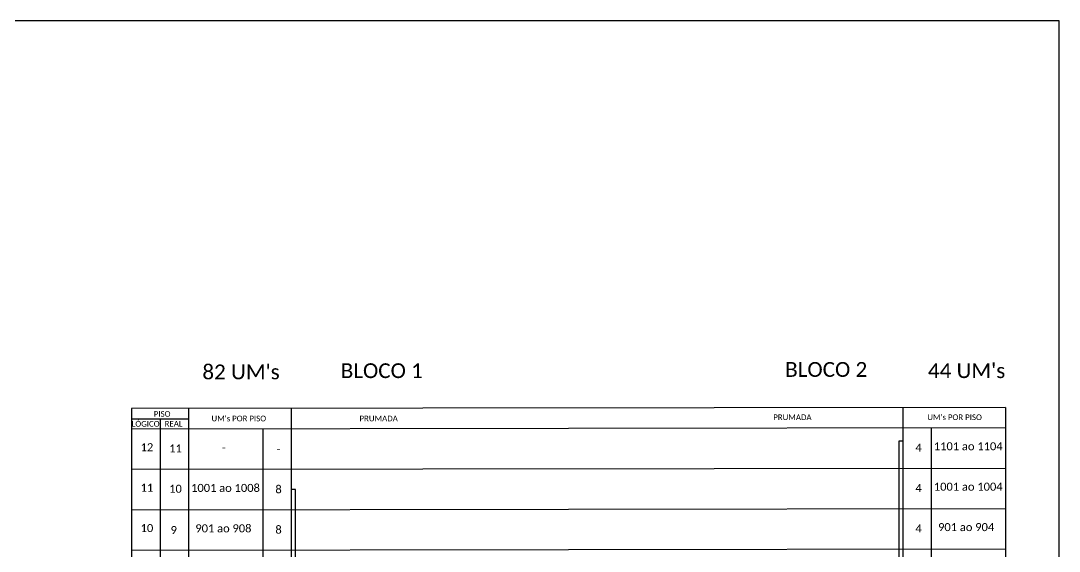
# Model space of a CAD drawing. Header units: metres. Extents: x -1286 to 457, y -500 to 94.
# Drawn here: x 36.4 to 456.9, y -120.7 to 94.2 of the extents above; entities that cross this region are included whole.
import ezdxf
from ezdxf.enums import TextEntityAlignment as Align

# ---------------------------------------------------------------- set-up
doc = ezdxf.new("R2010")
doc.units = ezdxf.units.M
doc.styles.add('WMF-Calibri0', font='calibri.ttf')

msp = doc.modelspace()

# ---------------------------------------------------------------- linework, layer by layer
msp.add_lwpolyline([(-384.06, -499.81), (456.94, -499.81), (456.94, 94.19), (-384.06, 94.19)], close=True)
at = {"color": 0}
for points in [[(435.2, -62.43), (81.28, -62.93)], [(81.28, -67.04), (104.43, -67.04)], [(81.28, -71.15), (435.2, -70.65)]]:
    msp.add_lwpolyline(points, dxfattribs=at)
for points in [[(81.28, -62.93), (81.28, -71.15)], [(104.43, -71.15), (104.43, -62.93)], [(146.02, -71.15), (146.02, -62.93)], [(393.61, -62.43), (393.61, -70.65)], [(435.2, -62.43), (435.2, -70.65)], [(92.85, -67.04), (92.85, -71.15)], [(81.28, -71.15), (435.2, -70.65)], [(81.28, -71.15), (81.28, -417.99)], [(92.85, -71.15), (92.85, -417.99)], [(104.43, -417.99), (104.43, -71.15)], [(134.44, -71.15), (134.44, -417.99)], [(146.02, -417.99), (146.02, -71.15)], [(393.61, -70.65), (393.61, -417.49)], [(405.18, -417.49), (405.18, -70.65)], [(435.2, -70.65), (435.2, -417.49)], [(81.28, -87.53), (435.2, -87.02)], [(81.28, -103.9), (435.2, -103.4)], [(81.28, -120.27), (435.2, -119.77)]]:
    msp.add_lwpolyline(points)
at = {"color": 3}
for points in [[(393.61, -76.11), (391.96, -76.11), (391.95, -133.57), (390.39, -135.08), (391.95, -136.59), (391.95, -144.47), (390.39, -145.98), (391.95, -147.48), (391.99, -177.29), (393.64, -177.29)], [(146.01, -194.14), (147.66, -194.14), (147.66, -152.52), (149.24, -150.87), (147.67, -149.01), (147.67, -140.73), (149.24, -139.22), (147.67, -137.71), (147.67, -129.83), (149.24, -128.32), (147.67, -126.82), (147.67, -95.65), (146.02, -95.65)]]:
    msp.add_lwpolyline(points, dxfattribs=at)

# ---------------------------------------------------------------- texts
at = {"color": 0, "style": 'WMF-Calibri0'}
for s, height, p in [("82 UM's", 6, (109.98, -51.06)), ('BLOCO 1 ', 6, (166, -50.57)), ('BLOCO 2', 6, (345.95, -50.07)), ("44 UM's", 6, (403.78, -50.56)), ('  LÓGICO', 2.3, (79.7, -70.26)), ('     PISO', 2.3, (86.24, -66.23)), ("UM's POR PISO", 2.3, (113.67, -68.09)), ('PRUMADA', 2.3, (173.6, -68.09)), ('PRUMADA', 2.3, (341.14, -67.59)), ("UM's POR PISO", 2.3, (403.5, -67.59)), ('    REAL', 2.3, (91.46, -70.21))]:
    msp.add_text(s, height=height, dxfattribs=at).set_placement(p)
at = {"color": 7, "style": 'WMF-Calibri0'}
for s, p in [('12', (87.53, -78.58)), ('11', (99.1, -79.06)), ('11', (87.53, -94.95)), ('10', (99.1, -95.39)), ('10', (87.53, -111.32))]:
    msp.add_text(s, height=3.24, dxfattribs=at).set_placement(p, align=Align.MIDDLE_CENTER)
for s, p in [('-', (117.9, -80.31)), ('1101 ao 1104', (406.17, -79.81)), ('1001 ao 1008', (105.42, -96.68)), ('1001 ao 1004', (406.17, -96.18)), ('901 ao 904', (407.89, -112.56)), ('901 ao 908', (107.13, -113.06))]:
    msp.add_text(s, height=3.24, dxfattribs=at).set_placement(p)
at = {"color": 7, "style": 'WMF-Calibri0', "flags": 4}
for tag, p in [('-', (140.82, -79.23)), ('4', (399.99, -78.72)), ('8', (140.82, -95.6)), ('4', (399.99, -95.1)), ('9', (98.4, -112.15)), ('8', (140.82, -111.97)), ('4', (399.99, -111.47))]:
    msp.add_attdef(tag, text='XX', height=3.24, dxfattribs=at).set_placement(p, align=Align.MIDDLE_CENTER)

doc.saveas('drawing.dxf')
